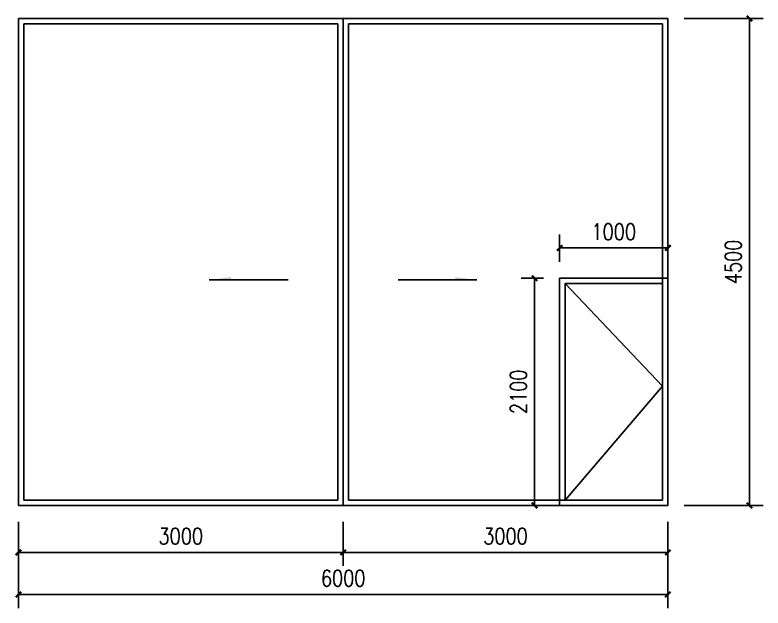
# Model space of a CAD drawing. Extents: x -21908402 to 2288787, y 79687 to 5079726.
# Drawn here: x 2198935 to 2226580, y 102746 to 124666 of the extents above; entities that cross this region are included whole.
import ezdxf

# ---------------------------------------------------------------- set-up
doc = ezdxf.new("R2010")
doc.units = 0
doc.header["$LTSCALE"] = 1000
doc.layers.get('0').update_dxf_attribs({"linetype": 'CONTINUOUS'})
doc.layers.get('DEFPOINTS').update_dxf_attribs({"linetype": 'CONTINUOUS'})
for name, color, linetype in [('DIM_SYMB', 3, 'CONTINUOUS'), ('PUB_DIM', 3, 'CONTINUOUS'), ('WINDOW', 94, 'CONTINUOUS')]:
    doc.layers.add(name, color=color, linetype=linetype)
doc.styles.add('DIM_FONT', font='simplex.shx', dxfattribs={"width": 0.8})
doc.dimstyles.new('DIMN50', dxfattribs={"dimscale": 0.5, "dimtxt": 300, "dimasz": 100, "dimexe": 250, "dimexo": 300, "dimgap": 150, "dimtad": 1, "dimdec": 0, "dimzin": 0, "dimtxsty": 'DIM_FONT', "dimblk": 'ARCHTICK', "dimcen": 0.09, "dimclrt": 7, "dimazin": 3, "dimtfac": 1, "dimtdec": 0, "dimtix": 1, "dimtmove": 0, "dimatfit": 3, "dimtolj": 1, "dimtzin": 0})

# ---------------------------------------------------------------- blocks, each defined once
blk = doc.blocks.new('_ARCHTICK')
at = {"color": 0, "linetype": 'BYBLOCK', "const_width": 0.4}
blk.add_lwpolyline([(-0.5, -0.5), (0.5, 0.5)], dxfattribs=at)
blk = doc.blocks.new('*D694')
at = {"layer": 'DEFPOINTS', "color": 0}
for p in [(2225869.2, 114873.8), (2228869.2, 114873.8), (2228869.2, 114440.2)]:
    blk.add_point(p, dxfattribs=at)
at = {"layer": 'PUB_DIM', "color": 0}
for p, q in [((2225869.2, 114723.8), (2225869.2, 114315.2)), ((2228869.2, 114723.8), (2228869.2, 114315.2)), ((2225869.2, 114440.2), (2228869.2, 114440.2))]:
    blk.add_line(p, q, dxfattribs=at)
at = {"layer": 'PUB_DIM', "color": 0, "xscale": 50, "yscale": 50, "zscale": 50, "rotation": 180}
blk.add_blockref('_ARCHTICK', (2225869.2, 114440.2), dxfattribs=at)
at = {"layer": 'PUB_DIM', "color": 0, "xscale": 50, "yscale": 50, "zscale": 50}
blk.add_blockref('_ARCHTICK', (2228869.2, 114440.2), dxfattribs=at)
at = {"layer": 'PUB_DIM', "color": 7, "insert": (2227369.2, 114590.2), "char_height": 150, "attachment_point": 5, "style": 'DIM_FONT'}
blk.add_mtext('\\A1;3000', dxfattribs=at)
blk = doc.blocks.new('*D695')
at = {"layer": 'DEFPOINTS', "color": 0}
for p in [(2228869.2, 114873.8), (2231869.2, 114873.8), (2231869.2, 114440.2)]:
    blk.add_point(p, dxfattribs=at)
at = {"layer": 'PUB_DIM', "color": 0}
for p, q in [((2228869.2, 114723.8), (2228869.2, 114315.2)), ((2231869.2, 114723.8), (2231869.2, 114315.2)), ((2228869.2, 114440.2), (2231869.2, 114440.2))]:
    blk.add_line(p, q, dxfattribs=at)
at = {"layer": 'PUB_DIM', "color": 0, "xscale": 50, "yscale": 50, "zscale": 50, "rotation": 180}
blk.add_blockref('_ARCHTICK', (2228869.2, 114440.2), dxfattribs=at)
at = {"layer": 'PUB_DIM', "color": 0, "xscale": 50, "yscale": 50, "zscale": 50}
blk.add_blockref('_ARCHTICK', (2231869.2, 114440.2), dxfattribs=at)
at = {"layer": 'PUB_DIM', "color": 7, "insert": (2230369.2, 114590.2), "char_height": 150, "attachment_point": 5, "style": 'DIM_FONT'}
blk.add_mtext('\\A1;3000', dxfattribs=at)
blk = doc.blocks.new('*D696')
at = {"layer": 'DEFPOINTS', "color": 0}
for p in [(2225869.2, 114873.8), (2231869.2, 114873.8), (2231869.2, 114050.9)]:
    blk.add_point(p, dxfattribs=at)
at = {"layer": 'PUB_DIM', "color": 0}
for p, q in [((2225869.2, 114723.8), (2225869.2, 113925.9)), ((2231869.2, 114723.8), (2231869.2, 113925.9)), ((2225869.2, 114050.9), (2231869.2, 114050.9))]:
    blk.add_line(p, q, dxfattribs=at)
at = {"layer": 'PUB_DIM', "color": 0, "xscale": 50, "yscale": 50, "zscale": 50, "rotation": 180}
blk.add_blockref('_ARCHTICK', (2225869.2, 114050.9), dxfattribs=at)
at = {"layer": 'PUB_DIM', "color": 0, "xscale": 50, "yscale": 50, "zscale": 50}
blk.add_blockref('_ARCHTICK', (2231869.2, 114050.9), dxfattribs=at)
at = {"layer": 'PUB_DIM', "color": 7, "insert": (2228869.2, 114200.9), "char_height": 150, "attachment_point": 5, "style": 'DIM_FONT'}
blk.add_mtext('\\A1;6000', dxfattribs=at)
blk = doc.blocks.new('*D697')
at = {"layer": 'DEFPOINTS', "color": 0}
for p in [(2231869.2, 119373.8), (2232623.4, 119373.8), (2231869.2, 114873.8)]:
    blk.add_point(p, dxfattribs=at)
at = {"layer": 'PUB_DIM', "color": 0}
for p, q in [((2232019.2, 119373.8), (2232748.4, 119373.8)), ((2232623.4, 114873.8), (2232623.4, 119373.8)), ((2232019.2, 114873.8), (2232748.4, 114873.8))]:
    blk.add_line(p, q, dxfattribs=at)
at = {"layer": 'PUB_DIM', "color": 0, "xscale": 50, "yscale": 50, "zscale": 50}
for p, rotation in [((2232623.4, 119373.8), 90), ((2232623.4, 114873.8), 270)]:
    blk.add_blockref('_ARCHTICK', p, dxfattribs=dict(at, rotation=rotation))
at = {"layer": 'PUB_DIM', "color": 7, "insert": (2232473.4, 117123.8), "char_height": 150, "attachment_point": 5, "rotation": 90, "style": 'DIM_FONT'}
blk.add_mtext('\\A1;4500', dxfattribs=at)
blk = doc.blocks.new('*D698')
at = {"layer": 'DEFPOINTS', "color": 0}
for p in [(2231869.2, 117253.1), (2230869.2, 116973.8), (2231869.2, 116973.8)]:
    blk.add_point(p, dxfattribs=at)
at = {"layer": 'PUB_DIM', "color": 0}
for p, q in [((2230869.2, 117123.8), (2230869.2, 117378.1)), ((2231869.2, 117123.8), (2231869.2, 117378.1)), ((2230869.2, 117253.1), (2231869.2, 117253.1))]:
    blk.add_line(p, q, dxfattribs=at)
at = {"layer": 'PUB_DIM', "color": 0, "xscale": 50, "yscale": 50, "zscale": 50, "rotation": 180}
blk.add_blockref('_ARCHTICK', (2230869.2, 117253.1), dxfattribs=at)
at = {"layer": 'PUB_DIM', "color": 0, "xscale": 50, "yscale": 50, "zscale": 50}
blk.add_blockref('_ARCHTICK', (2231869.2, 117253.1), dxfattribs=at)
at = {"layer": 'PUB_DIM', "color": 7, "insert": (2231369.2, 117403.1), "char_height": 150, "attachment_point": 5, "style": 'DIM_FONT'}
blk.add_mtext('\\A1;1000', dxfattribs=at)
blk = doc.blocks.new('*D699')
at = {"layer": 'DEFPOINTS', "color": 0}
for p in [(2230637.9, 116973.8), (2230869.2, 116973.8), (2230869.2, 114873.8)]:
    blk.add_point(p, dxfattribs=at)
at = {"layer": 'PUB_DIM', "color": 0}
for p, q in [((2230719.2, 116973.8), (2230512.9, 116973.8)), ((2230637.9, 114873.8), (2230637.9, 116973.8)), ((2230719.2, 114873.8), (2230512.9, 114873.8))]:
    blk.add_line(p, q, dxfattribs=at)
at = {"layer": 'PUB_DIM', "color": 0, "xscale": 50, "yscale": 50, "zscale": 50}
for p, rotation in [((2230637.9, 116973.8), 90), ((2230637.9, 114873.8), 270)]:
    blk.add_blockref('_ARCHTICK', p, dxfattribs=dict(at, rotation=rotation))
at = {"layer": 'PUB_DIM', "color": 7, "insert": (2230487.9, 115923.8), "char_height": 150, "attachment_point": 5, "rotation": 90, "style": 'DIM_FONT'}
blk.add_mtext('\\A1;2100', dxfattribs=at)
blk = doc.blocks.new('M6045')
at = {"layer": 'DIM_SYMB'}
for points in [[(2227632.7, 116957.5), (2227832.7, 116957.5), (2227832.7, 116984.2)], [(2230105.7, 116957.5), (2229905.7, 116957.5), (2229905.7, 116984.2)]]:
    blk.add_hatch(color=256, dxfattribs=at).paths.add_polyline_path(points)
blk.add_lwpolyline([(2230919.2, 116923.8), (2231819.2, 115976.3), (2230919.2, 114923.8)])
for points in [[(2228360.5, 116957.5), (2227632.7, 116957.5)], [(2229378, 116957.5), (2230105.7, 116957.5)]]:
    blk.add_lwpolyline(points, dxfattribs=at)
at = {"layer": 'WINDOW'}
for p, q in [((2225869.2, 119373.8), (2231869.2, 119373.8)), ((2225869.2, 114873.8), (2225869.2, 119373.8)), ((2228869.2, 119373.8), (2228869.2, 114873.8)), ((2231869.2, 119373.8), (2231869.2, 114873.8)), ((2228819.2, 119323.8), (2228819.2, 114923.8)), ((2228919.2, 119323.8), (2228919.2, 114923.8)), ((2231869.2, 114873.8), (2225869.2, 114873.8))]:
    blk.add_line(p, q, dxfattribs=at)
for points in [[(2228819.2, 114923.8), (2225919.2, 114923.8), (2225919.2, 119323.8), (2228819.2, 119323.8)], [(2228919.2, 119323.8), (2231819.2, 119323.8), (2231819.2, 114923.8), (2228919.2, 114923.8)]]:
    blk.add_lwpolyline(points, dxfattribs=at)
for points in [[(2231869.2, 114873.8), (2230869.2, 114873.8), (2230869.2, 116973.8), (2231869.2, 116973.8)], [(2231819.2, 114923.8), (2230919.2, 114923.8), (2230919.2, 116923.8), (2231819.2, 116923.8)]]:
    blk.add_lwpolyline(points, close=True, dxfattribs=at)
at = {"layer": 'PUB_DIM'}
for p1, p2, distance, picture, middle in [((2231869.2, 114873.8), (2231869.2, 119373.8), -754.1, '*D697', (2232473.4, 117123.8)), ((2230869.2, 116973.8), (2231869.2, 116973.8), 279.2, '*D698', (2231369.2, 117403.1)), ((2230869.2, 114873.8), (2230869.2, 116973.8), 231.3, '*D699', (2230487.9, 115923.8)), ((2225869.2, 114873.8), (2228869.2, 114873.8), -433.7, '*D694', (2227369.2, 114590.2)), ((2225869.2, 114873.8), (2231869.2, 114873.8), -822.9, '*D696', (2228869.2, 114200.9)), ((2228869.2, 114873.8), (2231869.2, 114873.8), -433.7, '*D695', (2230369.2, 114590.2))]:
    dim = blk.add_aligned_dim(p1=p1, p2=p2, distance=distance, dimstyle='DIMN50', dxfattribs=at)
    dim.commit()
    dim.dimension.update_dxf_attribs({"geometry": picture, "text_midpoint": middle})

msp = doc.modelspace()

# ---------------------------------------------------------------- block references
at = {"xscale": 4, "yscale": 4, "zscale": 4}
msp.add_blockref('M6045', (-6704413.1, -352957.9), dxfattribs=at)

doc.saveas('drawing.dxf')
